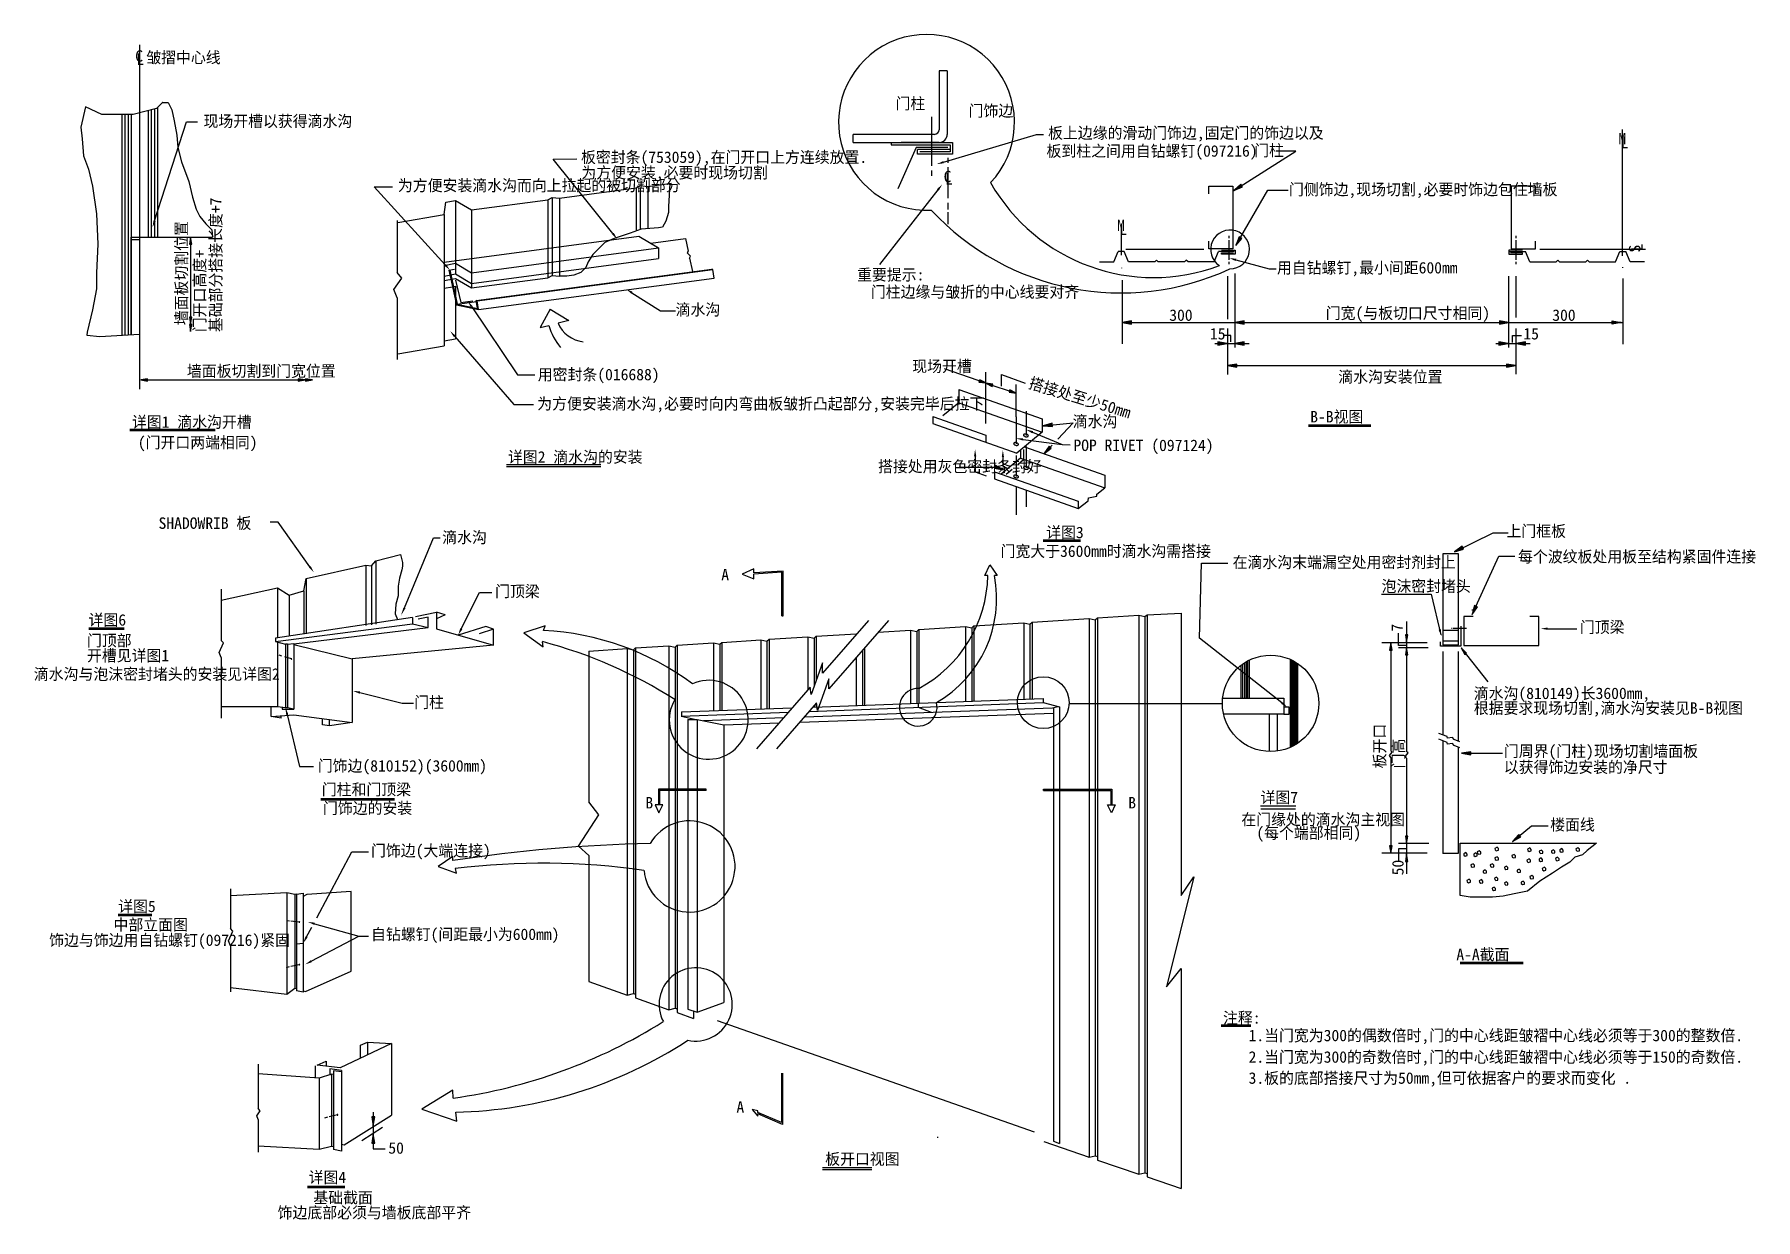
# Model space of a CAD drawing. Header units: metres. Extents: x 44 to 420, y 20 to 278.
import ezdxf

# ---------------------------------------------------------------- set-up
doc = ezdxf.new("R2010")
doc.units = ezdxf.units.M
for name, color, linetype in [('CENTRL', 5, 'Continuous'), ('DIM-MAIN', 4, 'Continuous'), ('HIDL', 3, 'Continuous'), ('NOTES', 2, 'Continuous'), ('OBJS', 7, 'Continuous'), ('SL', 7, 'Continuous')]:
    doc.layers.add(name, color=color, linetype=linetype)

# ---------------------------------------------------------------- blocks, each defined once
blk = doc.blocks.new('ARROW')
blk.add_lwpolyline([(0, 0), (1, -0.17), (1, 0.17), (0, 0), (1, -0.08), (1, 0.08), (0, 0), (1, 0)])

msp = doc.modelspace()

# ---------------------------------------------------------------- linework, layer by layer
at = {"layer": 'CENTRL'}
for p, q in [((67.28, 276.16), (67.28, 200.95)), ((391.27, 230.1), (391.27, 257.7)), ((260.97, 196.13), (260.97, 190.85)), ((258.81, 194.89), (258.81, 188.96)), ((260.97, 188.39), (260.97, 183.76)), ((258.81, 186.42), (258.81, 181.86)), ((258.81, 179.67), (258.81, 173.45)), ((260.97, 178.81), (260.97, 175.22))]:
    msp.add_line(p, q, dxfattribs=at)
at = {"layer": 'DIM-MAIN'}
for p, q in [((240.28, 260.47), (240.28, 249.76)), ((70.61, 237.71), (77.57, 259.31)), ((77.57, 259.31), (79.96, 259.31)), ((242.93, 250.53), (263.26, 256.56)), ((263.26, 256.56), (264.78, 256.56)), ((306.36, 244.33), (319.88, 252.96)), ((319.88, 252.96), (315.62, 252.96)), ((157.65, 251.22), (162.87, 251.24)), ((170.71, 234.93), (157.65, 251.22)), ((157.65, 251.22), (157.65, 251.22)), ((240.28, 248.74), (240.28, 247.55)), ((243.87, 251.51), (243.87, 250.38)), ((243.87, 249.41), (243.87, 242.64)), ((134.09, 228.09), (118.59, 245.15)), ((118.59, 245.15), (122.58, 245.15)), ((241.71, 244.48), (228.93, 228.19)), ((306.76, 232.29), (313.79, 244.39)), ((313.79, 244.39), (318.19, 244.39)), ((243.87, 241.68), (243.87, 240.22)), ((243.87, 239.58), (243.87, 237)), ((78.49, 234.14), (78.49, 213.51)), ((305.26, 234.47), (305.26, 233.91)), ((305.26, 233.5), (305.26, 229.16)), ((367.94, 234.47), (367.94, 233.91)), ((367.94, 233.5), (367.94, 229.16)), ((304.95, 225.6), (304.95, 216.24)), ((305.26, 228.79), (305.26, 228.23)), ((306.53, 226.24), (306.53, 210.02)), ((306.8, 229.18), (314.06, 227.23)), ((314.06, 227.23), (315.58, 227.23)), ((366.36, 225.62), (366.36, 210.02)), ((367.94, 228.79), (367.94, 228.23)), ((367.94, 225.6), (367.94, 216.62)), ((174.88, 222.01), (181.13, 218.04)), ((281.94, 224.73), (281.94, 210.81)), ((391.3, 225.15), (391.3, 210.77)), ((139.88, 218.94), (149.85, 204.04)), ((156.98, 218.38), (154.8, 214.43)), ((156.98, 218.38), (161.07, 215.93)), ((181.13, 218.04), (184.36, 218.04)), ((281.94, 215.5), (391.3, 215.5)), ((136.18, 212.47), (149.06, 197.58)), ((302.18, 210.91), (309.66, 210.91)), ((305.7, 212.68), (304.18, 212.68)), ((304.95, 214.21), (304.95, 204.16)), ((305.7, 211.29), (305.7, 212.68)), ((363.59, 210.91), (371.06, 210.91)), ((367.18, 211.16), (367.18, 212.68)), ((367.18, 212.68), (369.21, 212.68)), ((367.94, 214.21), (367.94, 204.2)), ((149.85, 204.04), (153.68, 204.04)), ((252.21, 202.28), (243.13, 205.39)), ((252.21, 193.46), (252.21, 204.66)), ((255.59, 201.61), (255.59, 204.15)), ((255.59, 204.15), (260.77, 202.23)), ((304.98, 206.09), (367.94, 206.09)), ((67.57, 202.94), (105.1, 202.94)), ((252.21, 202.28), (258.81, 200.06)), ((258.81, 194.89), (258.81, 201.95)), ((149.06, 197.58), (153.37, 197.58)), ((264.68, 192.95), (271.26, 193.57)), ((271.26, 193.57), (267.91, 190.02)), ((260.3, 189.97), (268.85, 188.85)), ((262.39, 191.54), (268.85, 188.85)), ((266.67, 188.7), (265.18, 187.12)), ((268.85, 188.85), (270.62, 188.81)), ((249.84, 186.28), (249.84, 182.9)), ((255.9, 186.09), (255.9, 184.09)), ((246.37, 183.86), (254.5, 183.86)), ((249.84, 182.9), (252.25, 182)), ((254.5, 183.86), (256.02, 183.31)), ((255.9, 184.09), (256.72, 183.78)), ((97.57, 171.88), (95.86, 171.88)), ((104.52, 162.13), (97.57, 171.88)), ((354.52, 165.41), (362.98, 169.53)), ((362.98, 169.53), (366.24, 169.53)), ((125.2, 153.14), (131.55, 168.47)), ((131.55, 168.47), (133.02, 168.47)), ((201.51, 161.72), (198.92, 160.54)), ((201.51, 160.78), (201.51, 161.72)), ((251.93, 160.21), (253.02, 162.53)), ((253.02, 162.53), (254.67, 160.21)), ((298.85, 146.51), (299.31, 162.92)), ((299.31, 162.92), (305.06, 162.92)), ((358.39, 151.69), (364.25, 164.48)), ((364.25, 164.48), (367.72, 164.48)), ((198.92, 160.54), (201.52, 159.53)), ((207.89, 161.19), (201.51, 160.78)), ((207.64, 160.93), (201.51, 160.52)), ((201.52, 159.53), (201.51, 160.52)), ((207.64, 151.39), (207.64, 160.93)), ((207.89, 151.39), (207.89, 161.19)), ((252.62, 160.21), (251.93, 160.21)), ((254.67, 160.21), (254.04, 160.21)), ((137.6, 148.57), (141.57, 156.5)), ((141.57, 156.5), (144.26, 156.5)), ((338.57, 156.18), (349.42, 156.18)), ((349.42, 156.18), (351.58, 147.25)), ((207.64, 151.39), (207.89, 151.39)), ((155.9, 149.21), (151.23, 147.71)), ((151.23, 147.71), (155.5, 144.64)), ((155.59, 148.23), (155.9, 149.21)), ((342.34, 144.97), (342.34, 147.66)), ((344.09, 150.21), (344.09, 144.49)), ((374.9, 148.61), (381.27, 148.61)), ((155.5, 144.64), (155.32, 145.77)), ((316.85, 132.38), (298.85, 146.51)), ((348.6, 145.53), (338.71, 145.53)), ((340.62, 145.53), (340.62, 121.88)), ((344.07, 144.97), (342.34, 144.97)), ((342.35, 144.49), (348.77, 144.49)), ((344.09, 144.49), (344.09, 121.76)), ((356.06, 144.3), (361.83, 136.98)), ((115.42, 134.65), (124.71, 132.33)), ((124.71, 132.33), (127.15, 132.33)), ((99.57, 129.87), (102.27, 118.51)), ((340.62, 120.43), (340.62, 99.57)), ((344.09, 120.33), (344.09, 101.65)), ((356.11, 121.39), (365, 121.39)), ((102.27, 118.51), (105.3, 118.51)), ((191.09, 113.55), (180.67, 113.55)), ((180.67, 113.55), (180.67, 110.14)), ((191.09, 113.29), (180.92, 113.29)), ((180.92, 113.29), (180.92, 110.14)), ((191.09, 113.29), (191.09, 113.55)), ((264.74, 113.55), (279.71, 113.55)), ((264.74, 113.29), (264.74, 113.55)), ((264.74, 113.29), (279.46, 113.29)), ((279.46, 113.29), (279.46, 110.14)), ((279.71, 113.55), (279.71, 110.14)), ((180.67, 110.14), (179.96, 110.14)), ((179.96, 110.14), (180.78, 108.38)), ((180.92, 110.14), (180.67, 110.14)), ((180.78, 108.38), (181.6, 110.13)), ((181.6, 110.13), (180.92, 110.14)), ((278.78, 110.13), (279.46, 110.14)), ((279.6, 108.38), (278.78, 110.13)), ((279.46, 110.14), (279.71, 110.14)), ((280.42, 110.14), (279.6, 108.38)), ((279.71, 110.14), (280.42, 110.14)), ((312.17, 109.91), (319.86, 109.91)), ((312.23, 109.24), (319.79, 109.24)), ((371.39, 105.49), (367.22, 102.03)), ((375.03, 105.49), (371.39, 105.49)), ((348.95, 101.65), (342.35, 101.65)), ((344.09, 101.65), (344.09, 95.06)), ((106.04, 85.46), (113.71, 99.87)), ((113.71, 99.87), (117.32, 99.87)), ((135.72, 98.87), (132.58, 96.68)), ((135.75, 97.95), (135.72, 98.87)), ((348.6, 99.57), (338.71, 99.57)), ((343.96, 100.49), (342.35, 100.49)), ((342.35, 100.49), (342.35, 97.94)), ((132.58, 96.68), (136.59, 95.22)), ((136.59, 95.22), (136.31, 96.21)), ((103.8, 81.26), (104.93, 83.38)), ((105.55, 84.14), (115.22, 81.4)), ((104.84, 75.95), (115.22, 81.4)), ((115.22, 81.4), (117.32, 81.4)), ((207.55, 51.47), (207.55, 40.73)), ((207.8, 51.47), (207.8, 40.3)), ((135.73, 47.82), (129, 43.61)), ((135.86, 46.06), (135.73, 47.82)), ((118.37, 42.97), (118.37, 34.94)), ((129, 43.61), (136.63, 41.03)), ((136.63, 41.03), (136.38, 42.99)), ((202.41, 43.29), (201.12, 43.53)), ((201.12, 43.53), (202.41, 42.12)), ((202.41, 42.91), (202.41, 43.29)), ((207.55, 40.73), (202.41, 42.91)), ((207.8, 40.3), (202.41, 42.64)), ((202.41, 42.12), (202.41, 42.64)), ((115.85, 36.78), (120.41, 39.7)), ((118.37, 34.94), (121.01, 34.94)), ((241.78, 37.42), (241.53, 37.42))]:
    msp.add_line(p, q, dxfattribs=at)
for points in [[(154.8, 214.43), (156.71, 214.84, 0.11), (159.3, 210.07)], [(161.07, 215.93), (158.75, 215.38, 0.27), (164.2, 211.3)]]:
    msp.add_lwpolyline(points, format="xyb", dxfattribs=at)
for centre, radius, start, end in [((239.23, 259.23), 19.21, 316.69, 273.02), ((288.84, 266.29), 40.97, 209.59, 290.52), ((281.7, 278.54), 56.57, 222.87, 294.88), ((305.53, 231.46), 4.24, 269.53, 236.6), ((223.97, 160.78), 28.65, 298.3, 358.86), ((228.44, 155.15), 26.1, 299.74, 11.17), ((152.63, 88.88), 59.42, 53.36, 87.14), ((129.05, 46.32), 102.87, 57.55, 75.2), ((191.65, 128.71), 8.62, 149.23, 114.4), ((237.41, 131.44), 4.11, 87.89, 14.85), ((187.44, 96.66), 9.96, 184.87, 149.63), ((186.57, -236.88), 338.66, 91.31, 98.63), ((155.42, -59.77), 157.14, 81.92, 96.99), ((188.8, 66.52), 8, 257.65, 207.97), ((119.69, 161.77), 116.84, 277.95, 302.07), ((134.45, 138.91), 95.94, 271.16, 303.28)]:
    msp.add_arc(centre, radius, start, end, dxfattribs=at)
for points in [[(243, 250.29), (242.86, 250.77), (241.47, 250.1)], [(241.51, 244.64), (241.91, 244.32), (242.65, 245.68)], [(70.85, 237.63), (70.37, 237.78), (70.15, 236.26)], [(170.91, 235.09), (170.51, 234.78), (171.66, 233.75)], [(306.74, 228.94), (306.87, 229.43), (305.34, 229.57)], [(134.28, 228.26), (133.9, 227.92), (135.11, 226.96)], [(174.74, 221.79), (175.01, 222.22), (173.6, 222.82)], [(139.67, 218.8), (140.08, 219.08), (139.01, 220.19)], [(135.99, 212.3), (136.37, 212.63), (135.19, 213.62)], [(262.29, 191.3), (262.48, 191.77), (260.98, 192.12)], [(260.27, 189.72), (260.34, 190.22), (258.8, 190.16)], [(249.59, 186.28), (250.09, 186.28), (249.84, 187.79)], [(255.65, 186.09), (256.15, 186.09), (255.9, 187.61)], [(104.72, 162.28), (104.31, 161.99), (105.4, 160.9)], [(125.45, 153.14), (124.94, 153.14), (124.43, 151.49)], [(137.83, 148.46), (137.37, 148.68), (136.92, 147.21)], [(351.56, 148.47), (351.07, 148.35), (351.68, 146.94)], [(374.9, 148.36), (374.9, 148.87), (373.38, 148.61)], [(115.36, 134.41), (115.49, 134.9), (113.95, 135.02)], [(317.01, 132.58), (316.69, 132.19), (318.04, 131.45)], [(99.32, 129.81), (99.81, 129.93), (99.22, 131.35)], [(105.49, 83.9), (105.62, 84.38), (104.09, 84.55)], [(104.02, 81.14), (103.58, 81.38), (103.09, 79.92)], [(104.95, 75.73), (104.72, 76.17), (103.49, 75.25)]]:
    msp.add_solid(points, dxfattribs=at)
at = {"layer": 'HIDL'}
for p, q in [((133.88, 228.7), (176.41, 234.38)), ((176.41, 234.38), (180.67, 231.84)), ((139.8, 226.37), (180.67, 231.84)), ((139.8, 224.03), (180.67, 229.49)), ((180.67, 231.84), (180.67, 229.49)), ((133.88, 227.98), (136.33, 228.44)), ((133.88, 225.64), (136.33, 226.1)), ((134.91, 226.93), (136.09, 227.12)), ((134.91, 226.93), (135.34, 224.94)), ((135.11, 226.96), (135.54, 224.98)), ((136.33, 228.44), (139.8, 226.37)), ((136.33, 226.1), (139.8, 224.03)), ((135.7, 223.32), (136.33, 223.44)), ((136.33, 223.44), (136.33, 220.37)), ((351.99, 143.62), (351.99, 125.4)), ((355.33, 143.62), (355.33, 124.04)), ((351.99, 124.09), (351.99, 99.46)), ((355.33, 122.73), (355.33, 99.46)), ((355.33, 99.46), (351.99, 99.46))]:
    msp.add_line(p, q, dxfattribs=at)
at = {"layer": 'NOTES'}
for p, q in [((65.19, 192.2), (83.84, 192.2)), ((65.19, 191.93), (83.84, 191.93)), ((322.66, 193.13), (336.25, 193.13)), ((322.66, 192.86), (336.25, 192.86)), ((147.51, 184.5), (168.11, 184.5)), ((147.51, 184.02), (168.11, 184.02)), ((264.71, 168), (272.84, 168)), ((264.71, 167.73), (272.84, 167.73)), ((56.22, 148.8), (63.97, 148.8)), ((56.22, 148.53), (63.97, 148.53)), ((106.89, 111.5), (123.05, 111.5)), ((106.89, 111.23), (123.05, 111.23)), ((62.68, 86.22), (70, 86.22)), ((62.68, 85.95), (70, 85.95)), ((355.8, 75.76), (369.55, 75.76)), ((355.8, 75.49), (369.55, 75.49)), ((303.57, 62.05), (310.06, 62.05)), ((303.57, 61.78), (310.06, 61.78)), ((216.48, 30.9), (227.31, 30.9)), ((216.48, 30.42), (227.31, 30.42)), ((104.02, 26.78), (112.14, 26.78)), ((104.02, 26.51), (112.14, 26.51))]:
    msp.add_line(p, q, dxfattribs=at)
at = {"layer": 'OBJS'}
for p, q in [((241.97, 270.52), (241.97, 257.62)), ((243.74, 270.52), (241.97, 270.52)), ((243.74, 270.52), (243.74, 256.61)), ((63.44, 260.98), (63.44, 212.71)), ((64.08, 260.98), (64.08, 212.75)), ((64.85, 260.98), (64.85, 212.8)), ((65.48, 260.98), (65.48, 212.84)), ((69.19, 261.79), (69.19, 234.14)), ((69.83, 261.95), (69.83, 234.14)), ((70.59, 262.15), (70.59, 234.14)), ((71.23, 262.46), (71.23, 234.14)), ((240.96, 256.61), (223.17, 256.61)), ((223.17, 254.84), (223.17, 256.61)), ((223.17, 254.84), (242.73, 254.84)), ((231.53, 254.82), (244.91, 254.82)), ((231.53, 254.82), (231.53, 254.32)), ((231.53, 254.32), (244.4, 254.32)), ((241.97, 254.84), (233.66, 254.84)), ((237.27, 252.27), (237.27, 253.28)), ((244.4, 253.28), (237.27, 253.28)), ((244.91, 252.27), (237.27, 252.27)), ((244.4, 252.78), (237.77, 252.78)), ((237.77, 252.78), (237.77, 252.78)), ((244.4, 254.32), (244.4, 252.78)), ((244.91, 254.82), (244.91, 252.27)), ((159.09, 242.66), (175.79, 244.89)), ((175.79, 244.89), (176.71, 245.4)), ((175.79, 244.89), (175.79, 235.49)), ((176.67, 245.01), (176.71, 245.01)), ((176.71, 245.4), (178.38, 245.24)), ((176.71, 245.01), (176.71, 235.83)), ((178.38, 245.24), (183.54, 245.93)), ((178.38, 245.24), (178.38, 236.01)), ((133.88, 239.1), (134.25, 241.76)), ((134.25, 241.76), (136.33, 242.15)), ((136.33, 242.15), (139.8, 240.08)), ((136.33, 242.15), (136.33, 226.1)), ((139.8, 240.08), (156.5, 242.31)), ((156.5, 242.31), (157.42, 242.82)), ((156.5, 242.31), (156.5, 225.29)), ((157.42, 242.82), (159.09, 242.66)), ((157.42, 242.82), (157.42, 225.8)), ((159.09, 242.66), (159.09, 225.64)), ((123.63, 237.8), (123.63, 226.4)), ((123.74, 237.35), (133.88, 239.1)), ((133.88, 239.1), (133.88, 210.43)), ((139.8, 240.08), (139.8, 223.06)), ((65.51, 233.62), (67.28, 233.62)), ((67.28, 233.62), (67.28, 212.95)), ((178.99, 232.84), (186.55, 233.85)), ((186.55, 233.85), (187.15, 231.1)), ((281.82, 230.2), (281.82, 236.7)), ((187.03, 230.63), (187.15, 231.1)), ((187.65, 229.98), (187.03, 230.63)), ((187.48, 229.58), (187.65, 229.98)), ((187.48, 229.58), (188.12, 226.62)), ((280.15, 228.79), (281.1, 231.01)), ((282.42, 231.01), (281.1, 231.01)), ((283.37, 228.79), (282.42, 231.01)), ((302.07, 228.79), (303.02, 231.01)), ((306.41, 231.01), (303.02, 231.01)), ((303.66, 231.31), (306.63, 231.31)), ((303.66, 230.44), (303.66, 230.73)), ((303.66, 230.73), (306.27, 230.73)), ((306.63, 230.44), (303.66, 230.44)), ((306.63, 231.31), (306.63, 230.44)), ((369.41, 231.31), (366.44, 231.31)), ((366.44, 231.31), (366.44, 230.44)), ((366.44, 230.44), (369.41, 230.44)), ((366.66, 231.01), (370.05, 231.01)), ((369.41, 230.73), (366.8, 230.73)), ((369.41, 230.44), (369.41, 230.73)), ((371, 228.79), (370.05, 231.01)), ((389.69, 228.79), (390.65, 231.01)), ((390.65, 231.01), (391.97, 231.01)), ((392.92, 228.79), (391.97, 231.01)), ((124.65, 225.16), (123.63, 226.4)), ((140.87, 220.3), (192.32, 227.18)), ((141.1, 220.23), (192.54, 227.11)), ((156.5, 225.29), (157.42, 225.8)), ((157.42, 225.8), (159.09, 225.64)), ((192.54, 227.11), (192.32, 227.18)), ((192.83, 225.21), (192.54, 227.11)), ((277.02, 228.79), (280.15, 228.79)), ((281.88, 227.35), (281.88, 227.48)), ((289.11, 228.79), (283.37, 228.79)), ((289.11, 228.79), (289.48, 229.11)), ((289.85, 228.79), (289.48, 229.11)), ((295.59, 228.79), (289.85, 228.79)), ((295.59, 228.79), (295.96, 229.11)), ((296.34, 228.79), (295.96, 229.11)), ((302.07, 228.79), (296.34, 228.79)), ((371, 228.79), (376.73, 228.79)), ((376.73, 228.79), (377.11, 229.11)), ((377.48, 228.79), (377.11, 229.11)), ((377.48, 228.79), (383.21, 228.79)), ((383.21, 228.79), (383.59, 229.11)), ((383.96, 228.79), (383.59, 229.11)), ((383.96, 228.79), (389.69, 228.79)), ((391.29, 227.42), (391.29, 227.56)), ((396.04, 228.79), (392.92, 228.79)), ((122.86, 222.73), (124.65, 225.16)), ((123.63, 220.91), (122.86, 222.73)), ((133.88, 224.67), (136.33, 225.13)), ((133.88, 222.98), (135.7, 223.32)), ((135.34, 224.94), (136.56, 219.35)), ((135.54, 224.98), (136.72, 219.51)), ((136.33, 225.13), (139.8, 223.06)), ((139.8, 223.06), (156.5, 225.29)), ((141.39, 218.32), (192.83, 225.21)), ((123.63, 220.91), (123.63, 207.4)), ((136.33, 220.37), (136.33, 211.96)), ((136.56, 219.35), (141.39, 218.32)), ((136.72, 219.51), (140.91, 220.07)), ((136.72, 219.51), (141.15, 218.57)), ((141.15, 218.57), (140.87, 220.3)), ((141.1, 220.23), (140.87, 220.3)), ((141.39, 218.32), (141.1, 220.23)), ((133.88, 211.5), (136.33, 211.96)), ((123.74, 208.69), (133.88, 210.43)), ((246.29, 200.87), (246.29, 197.98)), ((246.29, 200.87), (264.45, 194.45)), ((246.29, 197.98), (242.81, 195.08)), ((246.29, 197.98), (264.45, 191.56)), ((240.63, 195), (240.63, 193.44)), ((240.63, 195), (252.21, 190.91)), ((240.63, 193.44), (258.94, 186.97)), ((264.45, 194.45), (264.45, 191.56)), ((252.21, 190.91), (252.21, 189.35)), ((264.45, 191.56), (258.94, 186.97)), ((260.62, 188.37), (278.2, 182.16)), ((259.72, 185.88), (255.52, 182.39)), ((259.72, 187.62), (259.72, 185.88)), ((259.72, 185.88), (278.2, 179.35)), ((254.05, 182.91), (272.34, 176.44)), ((254.05, 182.91), (254.05, 181.35)), ((254.05, 181.35), (272.34, 174.89)), ((278.2, 182.16), (278.2, 179.35)), ((274.53, 176.55), (274.62, 177.21)), ((274.62, 177.21), (276.43, 177.53)), ((276.43, 177.53), (276.45, 178.02)), ((276.45, 178.02), (278.2, 179.35)), ((272.34, 174.89), (274.53, 176.55)), ((272.34, 176.44), (272.34, 174.89)), ((103.74, 159.54), (116.74, 162.49)), ((116.74, 162.49), (116.74, 149.3)), ((116.74, 162.49), (118, 162.32)), ((118, 162.32), (118.95, 163.43)), ((118, 162.32), (118, 149.47)), ((118.95, 163.43), (124.31, 164.78)), ((118.95, 163.43), (118.95, 149.6)), ((351.97, 164.93), (351.97, 145.1)), ((355.4, 164.93), (351.97, 164.93)), ((355.4, 145.1), (355.4, 164.93)), ((103.19, 156.85), (103.74, 159.54)), ((103.74, 159.54), (103.74, 147.49)), ((85.17, 154.81), (97.46, 157.51)), ((85.17, 157.22), (85.17, 146.06)), ((97.46, 157.51), (97.46, 146.63)), ((97.46, 157.51), (100.04, 155.9)), ((100.04, 155.9), (103.19, 156.85)), ((100.04, 155.9), (100.04, 147.04)), ((103.19, 156.85), (103.19, 147.42)), ((126.92, 151.07), (97, 146.56)), ((127.58, 151.24), (132.22, 152.21)), ((130.38, 151.13), (128.21, 150.7)), ((134.07, 151.63), (132.22, 150.73)), ((226.54, 150.41), (216.49, 138.88)), ((230.92, 150.41), (217.9, 135.46)), ((262.27, 150.02), (274.72, 150.83)), ((274.68, 150.83), (274.72, 150.83)), ((274.72, 150.83), (274.72, 33.12)), ((274.72, 150.83), (276.08, 150.53)), ((276.08, 150.53), (276.54, 150.95)), ((276.08, 150.53), (276.08, 33.44)), ((276.54, 150.95), (285.58, 151.54)), ((276.54, 150.95), (276.54, 32.48)), ((285.58, 151.54), (285.58, 29.44)), ((285.58, 151.54), (286.94, 151.24)), ((286.94, 151.24), (287.4, 151.65)), ((286.94, 151.24), (286.94, 29.76)), ((287.4, 151.65), (294.84, 152.03)), ((287.4, 151.65), (287.4, 28.83)), ((294.84, 152.03), (294.84, 90.3)), ((358.34, 152.73), (358.52, 152.73)), ((97, 145.84), (126.92, 149.7)), ((101.05, 145.27), (130.38, 148.84)), ((144.67, 148.53), (141.53, 147.5)), ((204.83, 146.29), (213.31, 146.84)), ((213.31, 146.84), (213.31, 135.22)), ((213.31, 146.84), (214.66, 146.54)), ((214.66, 146.54), (215.13, 146.96)), ((215.13, 146.96), (223.86, 147.52)), ((215.13, 146.96), (215.13, 137.31)), ((228.68, 147.84), (235.74, 148.3)), ((235.74, 148.3), (235.74, 132.26)), ((235.74, 148.3), (237.09, 148)), ((237.09, 148), (237.56, 148.41)), ((237.09, 148), (237.09, 132.31)), ((237.56, 148.41), (247.75, 149.08)), ((237.56, 148.41), (237.56, 132.33)), ((247.75, 149.08), (247.75, 132.7)), ((247.75, 149.08), (249.11, 148.78)), ((249.11, 148.78), (249.57, 149.2)), ((249.11, 148.78), (249.11, 132.75)), ((249.57, 149.2), (260.45, 149.9)), ((249.57, 149.2), (249.57, 132.77)), ((260.45, 149.9), (260.45, 133.17)), ((260.45, 149.9), (261.81, 149.6)), ((261.81, 149.6), (262.27, 150.02)), ((261.81, 149.6), (261.81, 133.22)), ((262.27, 150.02), (262.27, 133.24)), ((351.97, 148.26), (355.4, 148.26)), ((353.89, 148.69), (354.04, 148.69)), ((354.22, 148.69), (357.16, 148.69)), ((355.9, 149.14), (355.9, 144.77)), ((84.69, 143.38), (85.66, 145.5)), ((85.17, 142.31), (84.69, 143.38)), ((85.66, 145.5), (85.17, 146.06)), ((97, 146.56), (97, 145.84)), ((97, 145.84), (99.22, 145.21)), ((97.46, 145.71), (97.46, 131.5)), ((99.22, 145.21), (99.22, 131.35)), ((99.61, 145.21), (99.22, 145.21)), ((99.61, 145.21), (101.05, 145.4)), ((99.61, 145.21), (99.61, 131.29)), ((101.05, 145.4), (101.05, 131.04)), ((101.05, 145.18), (113.75, 142.04)), ((144.67, 144.99), (113.75, 142.04)), ((165.47, 143.73), (173.85, 144.27)), ((165.47, 143.73), (165.47, 110.81)), ((173.85, 144.27), (173.85, 68.57)), ((173.85, 144.27), (175.2, 143.97)), ((175.2, 143.97), (175.66, 144.39)), ((175.2, 143.97), (175.2, 68.89)), ((175.66, 144.39), (182.94, 144.86)), ((175.66, 144.39), (175.66, 67.93)), ((182.94, 144.86), (184.3, 144.56)), ((182.94, 144.86), (182.94, 65.37)), ((184.3, 144.56), (184.76, 144.98)), ((184.3, 144.56), (184.3, 65.7)), ((184.76, 144.98), (192.72, 145.5)), ((184.76, 144.98), (184.76, 64.73)), ((192.72, 145.5), (192.72, 130.68)), ((192.72, 145.5), (194.07, 145.2)), ((194.07, 145.2), (194.54, 145.62)), ((194.07, 145.2), (194.07, 130.73)), ((194.54, 145.62), (203.01, 146.17)), ((194.54, 145.62), (194.54, 130.75)), ((203.01, 146.17), (203.01, 131.06)), ((203.01, 146.17), (204.37, 145.87)), ((204.37, 145.87), (204.83, 146.29)), ((204.37, 145.87), (204.37, 131.11)), ((204.83, 146.29), (204.83, 131.13)), ((214.66, 146.54), (214.66, 136)), ((225.22, 143.86), (225.22, 131.88)), ((225.68, 144.39), (225.68, 131.89)), ((351.49, 144.77), (351.49, 145.72)), ((355.9, 144.77), (351.49, 144.77)), ((351.97, 145.96), (355.4, 145.96)), ((351.97, 145.1), (355.4, 145.1)), ((85.17, 142.31), (85.17, 129.06)), ((98.41, 142.63), (97.85, 142.81)), ((100.48, 142), (99.06, 142.43)), ((113.75, 142.04), (113.75, 128.11)), ((216.49, 141.17), (214.03, 134.22)), ((216.49, 138.88), (216.49, 141.17)), ((223.86, 142.3), (223.86, 131.83)), ((307.88, 140.58), (307.88, 133.59)), ((308.27, 140.87), (308.27, 133.59)), ((308.66, 141.13), (308.66, 133.59)), ((309.05, 141.37), (309.05, 133.59)), ((309.31, 141.52), (309.31, 133.59)), ((309.7, 141.72), (309.7, 133.59)), ((318.67, 141.91), (318.67, 122.68)), ((318.93, 141.79), (318.93, 122.8)), ((319.19, 141.66), (319.19, 122.93)), ((319.45, 141.52), (319.45, 123.07)), ((319.71, 141.37), (319.71, 123.22)), ((319.97, 141.21), (319.97, 123.37)), ((320.23, 141.05), (320.23, 123.54)), ((213.82, 135.81), (202.09, 122.34)), ((214.03, 134.22), (213.82, 135.81)), ((217.9, 137.65), (215.44, 130.7)), ((217.9, 135.46), (217.9, 137.65)), ((215.22, 132.38), (206.48, 122.34)), ((213.63, 130.55), (264.72, 132.45)), ((214.45, 131.49), (264.72, 133.36)), ((214.66, 131.74), (214.66, 131.49)), ((215.13, 132.27), (215.13, 131.51)), ((215.44, 130.7), (215.22, 132.38)), ((237.37, 132.34), (237.41, 131.44)), ((264.72, 133.36), (264.72, 132.45)), ((264.72, 132.45), (268.27, 131.54)), ((266.74, 131.34), (267.94, 131.63)), ((270.51, 132.29), (303.85, 132.29)), ((303.92, 133.45), (317.28, 133.45)), ((317.28, 133.45), (317.28, 129.95)), ((97.46, 131.5), (85.17, 131.5)), ((96.11, 129.39), (96.11, 131.5)), ((99.22, 131.35), (97.46, 131.5)), ((98.28, 129.09), (98.28, 129.56)), ((98.51, 131.41), (98.51, 131.04)), ((98.51, 131.04), (101.05, 131.04)), ((99.61, 131.29), (99.22, 131.35)), ((101.05, 131.04), (99.61, 131.29)), ((107.27, 127.59), (107.27, 128.96)), ((108.83, 127.38), (108.83, 128.76)), ((185.66, 129.52), (209.1, 130.39)), ((185.66, 129.52), (188.93, 128.8)), ((185.67, 130.42), (209.91, 131.32)), ((185.67, 130.42), (185.67, 129.52)), ((187.07, 128.8), (187.07, 65.49)), ((187.07, 128.8), (189.13, 128.8)), ((189.13, 128.8), (189.13, 64.81)), ((189.13, 128.8), (194.98, 127.63)), ((190.49, 128.53), (208.04, 129.17)), ((194.98, 127.63), (207.07, 128.05)), ((211.59, 128.21), (266.94, 130.13)), ((212.57, 129.34), (266.74, 131.34)), ((237.41, 131.44), (240.26, 130.36)), ((266.94, 131.39), (266.94, 36.61)), ((268.27, 131.54), (268.27, 36.13)), ((317.28, 129.95), (304.12, 129.95)), ((314.07, 129.95), (314.07, 121.77)), ((315.82, 129.95), (315.82, 121.87)), ((318.44, 131.45), (317.28, 131.45)), ((317.28, 129.95), (318.44, 129.95)), ((318.44, 129.95), (318.44, 131.45)), ((194.98, 127.63), (194.98, 66.92)), ((352.92, 125.02), (351.14, 125.74)), ((352.92, 123.71), (351.14, 124.44)), ((353.04, 124.69), (352.92, 125.02)), ((354.13, 124.87), (353.04, 124.69)), ((354.49, 124.38), (354.13, 124.87)), ((355.72, 123.88), (354.49, 124.38)), ((340.37, 120.92), (340.9, 121.65)), ((340.61, 120.47), (340.37, 120.92)), ((340.9, 121.65), (340.61, 121.92)), ((343.86, 120.77), (344.4, 121.51)), ((344.08, 120.37), (343.86, 120.77)), ((344.4, 121.51), (344.08, 121.8)), ((353.04, 123.39), (352.92, 123.71)), ((354.13, 123.56), (353.04, 123.39)), ((354.49, 123.08), (354.13, 123.56)), ((355.72, 122.58), (354.49, 123.08)), ((167.62, 107.95), (165.47, 110.81)), ((163.2, 101.1), (167.62, 107.95)), ((355.76, 90.33), (355.76, 101.77)), ((355.76, 101.77), (385.56, 101.77)), ((385.56, 101.77), (383.56, 100.14)), ((165.47, 99.04), (163.2, 101.1)), ((165.47, 99.04), (165.47, 71.51)), ((380.83, 98.68), (379.74, 97.59)), ((382.47, 99.23), (380.83, 98.68)), ((383.56, 100.14), (382.47, 99.23)), ((297.63, 94.39), (291.64, 70.33)), ((294.84, 90.3), (297.63, 94.39)), ((375.93, 95.23), (373.2, 93.42)), ((377.92, 96.5), (375.93, 95.23)), ((379.74, 97.59), (377.92, 96.5)), ((87.21, 91.77), (87.21, 83.09)), ((99.5, 90.9), (87.21, 90.28)), ((99.5, 90.9), (99.5, 68.66)), ((101.25, 90.53), (99.5, 90.9)), ((101.64, 90.6), (101.25, 90.53)), ((101.25, 90.53), (101.25, 70.02)), ((101.64, 90.64), (103.09, 90.83)), ((101.64, 90.64), (101.64, 69.47)), ((103.83, 90.52), (103.07, 90.09)), ((103.09, 90.83), (103.09, 69.22)), ((113.58, 91.17), (103.83, 90.52)), ((113.58, 73.76), (113.58, 91.17)), ((357.94, 89.97), (355.76, 90.33)), ((367.57, 90.69), (365.21, 90.15)), ((370.47, 91.24), (367.57, 90.69)), ((373.2, 93.42), (370.47, 91.24)), ((360.3, 89.97), (357.94, 89.97)), ((362.84, 89.97), (360.3, 89.97)), ((365.21, 90.15), (362.84, 89.97)), ((87.7, 82.53), (87.21, 83.09)), ((100.09, 84.73), (99.6, 84.78)), ((102.21, 84.51), (100.39, 84.7)), ((86.72, 80.42), (87.7, 82.53)), ((87.21, 79.34), (86.72, 80.42)), ((87.21, 79.34), (87.21, 69.24)), ((102.21, 75.2), (100.39, 74.79)), ((100.04, 74.71), (99.35, 74.52)), ((103.58, 69.37), (113.58, 73.76)), ((165.47, 71.51), (173.85, 68.57)), ((291.64, 70.33), (294.84, 74.39)), ((294.84, 74.39), (294.84, 26.34)), ((99.5, 68.66), (87.21, 70.17)), ((101.25, 70.02), (99.5, 68.66)), ((101.64, 69.96), (101.25, 70.02)), ((103.09, 69.22), (101.64, 69.47)), ((103.09, 69.48), (103.58, 69.37)), ((173.85, 68.57), (175.2, 68.89)), ((175.2, 68.89), (175.66, 68.73)), ((175.66, 67.93), (182.94, 65.37)), ((182.94, 65.37), (184.3, 65.7)), ((184.3, 65.7), (184.76, 65.53)), ((184.76, 64.73), (188.32, 63.48)), ((187.07, 65.49), (189.13, 64.81)), ((188.32, 65.08), (188.32, 63.48)), ((189.13, 64.81), (194.98, 66.92)), ((193.5, 63), (262.74, 38.67)), ((117.09, 58.27), (117.09, 55.48)), ((122.38, 57.97), (122.38, 42.33)), ((93.27, 53.44), (93.27, 43.81)), ((105.7, 53.11), (105.7, 50.45)), ((108.07, 54.15), (108.07, 53.05)), ((106.56, 50.39), (93.27, 51.34)), ((109.22, 51.25), (106.56, 50.39)), ((106.56, 50.39), (106.56, 34.86)), ((111.43, 52.09), (108.9, 52.45)), ((108.9, 52.45), (108.9, 51.06)), ((109.22, 51.25), (109.22, 35.45)), ((109.7, 51.18), (109.22, 51.25)), ((109.7, 52.04), (109.7, 34.79)), ((111.43, 51.81), (109.7, 52.04)), ((111.43, 52.09), (111.43, 34.49)), ((92.94, 42.18), (93.64, 43.26)), ((93.27, 41.35), (92.94, 42.18)), ((93.64, 43.26), (93.27, 43.81)), ((108.38, 41.89), (107.69, 41.7)), ((110.55, 42.39), (108.73, 41.97)), ((112.02, 35.86), (122.38, 42.33)), ((93.27, 41.35), (93.27, 34.24)), ((106.56, 34.86), (93.27, 35.58)), ((109.22, 35.45), (106.56, 34.86)), ((109.7, 35.38), (109.22, 35.45)), ((111.43, 34.49), (109.7, 34.79)), ((111.43, 35.99), (112.02, 35.86)), ((264.87, 36.58), (274.72, 33.12)), ((266.94, 36.61), (268.27, 36.13)), ((274.68, 33.13), (274.72, 33.12)), ((274.72, 33.12), (276.08, 33.44)), ((276.08, 33.44), (276.54, 33.28)), ((276.54, 32.48), (285.58, 29.44)), ((285.57, 29.44), (286.93, 29.76)), ((286.93, 29.76), (287.39, 29.6)), ((287.4, 28.83), (294.84, 26.34))]:
    msp.add_line(p, q, dxfattribs=at)
for points in [[(72.38, 263.55), (72.31, 263.53), (71.03, 262.25), (65.91, 260.98), (59.09, 260.98), (55.54, 262.62)], [(72.38, 263.55), (73.6, 263.55), (74.39, 261.96), (74.92, 259.58), (75.45, 256.4), (75.72, 253.75), (76.51, 250.57), (78.11, 246.33), (78.9, 242.89), (79.7, 240.24), (80.49, 238.65), (81.82, 237.06), (83.15, 235.73), (83.28, 234.14)], [(55.54, 262.62), (54.48, 258.19), (54.77, 255.61), (55.06, 251.88), (56.21, 249.01), (57.07, 245.28), (57.93, 239.25), (58.22, 232.65), (57.93, 226.33), (57.93, 222.89), (57.07, 218.3), (55.92, 213.42), (55.79, 212.77)], [(243.88, 253.73), (236.94, 253.73), (232.95, 244.71)], [(183.12, 245.87), (182.87, 240.87), (182.87, 239.55), (182.28, 237.65), (181.55, 236.33), (180.67, 236.18), (178.76, 236.04), (176.86, 235.89), (174.51, 235.01), (173.2, 234.57), (171, 233.84), (168.95, 232.96), (167.63, 231.64), (166.31, 230.33), (165.28, 228.72), (164.84, 227.54), (163.71, 226.46), (162.19, 225.86), (160.65, 225.6), (159.09, 225.64)], [(300.85, 243.6), (300.85, 245.28), (306.11, 245.28), (306.11, 231.62), (300.85, 231.62), (300.85, 233.26)], [(372.21, 243.6), (372.21, 245.28), (366.96, 245.28), (366.96, 231.62), (372.21, 231.62), (372.21, 233.26)], [(65.48, 212.84), (65.48, 234.14), (83.28, 234.14)], [(136.36, 224.74), (137.51, 219.87), (140.13, 220.2)], [(55.79, 212.77), (58.66, 212.41), (67.28, 212.95)], [(260.41, 187.74), (260.41, 185.51), (259.23, 184.5)], [(257.94, 183.4), (256.63, 182.28)], [(124.31, 164.78), (124.76, 163.07), (124.76, 162.26), (124.6, 161.45), (124.11, 159.66), (123.79, 157.87), (123.79, 155.75), (123.3, 153.96), (123.13, 151.85), (123.68, 150.58)], [(126.92, 151.07), (126.92, 149.7), (130.38, 148.84), (130.38, 151.13)], [(134.07, 151.63), (132.22, 152.21), (132.22, 148.56), (144.67, 144.99), (144.67, 148.53), (142.93, 149.07), (136.92, 147.21)], [(358.6, 151.24), (356.59, 151.24), (356.59, 144.94), (372.98, 144.94), (372.98, 151.24), (371.01, 151.24)], [(98.28, 129.09), (96.11, 129.39), (101, 129.78), (113.75, 128.11), (108.83, 127.38), (107.27, 127.59)], [(357.01, 99.69), (356.55, 99.43), (356.6, 99.13), (356.86, 98.92), (357.32, 99.02), (357.32, 99.38), (357.01, 99.69)], [(359.2, 99.64), (358.74, 99.38), (358.79, 99.08), (359.05, 98.87), (359.51, 98.97), (359.51, 99.33), (359.2, 99.64)], [(359.97, 100.09), (359.51, 99.84), (359.56, 99.53), (359.81, 99.33), (360.27, 99.43), (360.27, 99.79), (359.97, 100.09)], [(363.84, 100.86), (363.38, 100.6), (363.43, 100.3), (363.68, 100.09), (364.14, 100.2), (364.14, 100.55), (363.84, 100.86)], [(363.84, 98.77), (363.38, 98.52), (363.43, 98.21), (363.68, 98.01), (364.14, 98.11), (364.14, 98.46), (363.84, 98.77)], [(367.56, 99.28), (367.1, 99.02), (367.15, 98.72), (367.4, 98.52), (367.86, 98.62), (367.86, 98.97), (367.56, 99.28)], [(370.82, 98.31), (370.36, 98.06), (370.41, 97.75), (370.66, 97.55), (371.12, 97.65), (371.12, 98.01), (370.82, 98.31)], [(370.97, 100.7), (370.51, 100.45), (370.56, 100.14), (370.82, 99.94), (371.28, 100.04), (371.28, 100.4), (370.97, 100.7)], [(373.47, 98.52), (373.01, 98.26), (373.06, 97.96), (373.31, 97.75), (373.77, 97.85), (373.77, 98.21), (373.47, 98.52)], [(373.52, 100.25), (373.06, 99.99), (373.11, 99.69), (373.36, 99.48), (373.82, 99.58), (373.82, 99.94), (373.52, 100.25)], [(376.17, 100.3), (375.71, 100.04), (375.76, 99.74), (376.01, 99.53), (376.47, 99.64), (376.47, 99.99), (376.17, 100.3)], [(377.08, 98.67), (376.62, 98.41), (376.68, 98.11), (376.93, 97.9), (377.39, 98.01), (377.39, 98.36), (377.08, 98.67)], [(378, 100.55), (377.54, 100.3), (377.59, 99.99), (377.85, 99.79), (378.31, 99.89), (378.31, 100.25), (378, 100.55)], [(381.52, 100.76), (381.06, 100.5), (381.11, 100.2), (381.36, 99.99), (381.82, 100.09), (381.82, 100.45), (381.52, 100.76)], [(358.59, 97.24), (358.13, 96.99), (358.18, 96.68), (358.44, 96.48), (358.9, 96.58), (358.9, 96.94), (358.59, 97.24)], [(361.24, 95.92), (360.78, 95.66), (360.83, 95.36), (361.09, 95.16), (361.54, 95.26), (361.54, 95.61), (361.24, 95.92)], [(362.82, 97.24), (362.36, 96.99), (362.41, 96.68), (362.67, 96.48), (363.12, 96.58), (363.12, 96.94), (362.82, 97.24)], [(363.74, 94.34), (363.28, 94.09), (363.33, 93.78), (363.58, 93.58), (364.04, 93.68), (364.04, 94.04), (363.74, 94.34)], [(365.93, 96.73), (365.47, 96.48), (365.52, 96.17), (365.77, 95.97), (366.23, 96.07), (366.23, 96.43), (365.93, 96.73)], [(368.68, 96.07), (368.22, 95.82), (368.27, 95.51), (368.52, 95.31), (368.98, 95.41), (368.98, 95.77), (368.68, 96.07)], [(371.47, 94.69), (371.01, 94.44), (371.06, 94.13), (371.31, 93.93), (371.77, 94.03), (371.77, 94.38), (371.47, 94.69)], [(374.19, 96.51), (373.73, 96.25), (373.79, 95.95), (374.04, 95.74), (374.5, 95.84), (374.5, 96.2), (374.19, 96.51)], [(357.72, 93.88), (357.27, 93.63), (357.32, 93.32), (357.57, 93.12), (358.03, 93.22), (358.03, 93.58), (357.72, 93.88)], [(360.42, 93.78), (359.97, 93.53), (360.02, 93.22), (360.27, 93.02), (360.73, 93.12), (360.73, 93.48), (360.42, 93.78)], [(363.23, 92.15), (362.77, 91.9), (362.82, 91.59), (363.07, 91.39), (363.53, 91.49), (363.53, 91.85), (363.23, 92.15)], [(365.93, 93.32), (365.47, 93.07), (365.52, 92.76), (365.77, 92.56), (366.23, 92.66), (366.23, 93.02), (365.93, 93.32)], [(369.54, 93.48), (369.08, 93.22), (369.14, 92.92), (369.39, 92.71), (369.85, 92.81), (369.85, 93.17), (369.54, 93.48)], [(101.64, 79.79), (103.09, 79.92)], [(115.6, 54.78), (115.6, 57.62), (117.09, 58.27), (122.38, 57.97), (111.14, 52.69), (106.14, 53.28), (108.07, 54.15)]]:
    msp.add_lwpolyline(points, dxfattribs=at)
for points in [[(258.26, 189.07, 0.17), (258.27, 188.96, 0.11), (258.37, 188.83, 0.07), (258.52, 188.74, 0.05), (258.73, 188.67, 0.05), (258.94, 188.65, 0.07), (259.12, 188.67, 0.11), (259.26, 188.75, 0.17), (259.31, 188.84, 0.17), (259.3, 188.94, 0.11), (259.2, 189.07, 0.07), (259.05, 189.16, 0.05), (258.85, 189.23, 0.05), (258.63, 189.26, 0.07), (258.46, 189.23, 0.11), (258.31, 189.15, 0.17)], [(260.4, 190.95, 0.17), (260.42, 190.84, 0.11), (260.52, 190.71, 0.07), (260.66, 190.62, 0.05), (260.87, 190.55, 0.05), (261.09, 190.53, 0.07), (261.26, 190.56, 0.11), (261.4, 190.63, 0.17), (261.46, 190.72, 0.17), (261.45, 190.82, 0.11), (261.35, 190.95, 0.07), (261.2, 191.04, 0.05), (260.99, 191.11, 0.05), (260.77, 191.14, 0.07), (260.6, 191.11, 0.11), (260.46, 191.04, 0.17)], [(258.26, 181.97, 0.17), (258.27, 181.87, 0.11), (258.37, 181.74, 0.07), (258.52, 181.65, 0.05), (258.73, 181.58, 0.05), (258.94, 181.56, 0.07), (259.12, 181.58, 0.11), (259.26, 181.66, 0.17), (259.31, 181.75, 0.17), (259.3, 181.85, 0.11), (259.2, 181.98, 0.07), (259.05, 182.07, 0.05), (258.85, 182.14, 0.05), (258.63, 182.16, 0.07), (258.46, 182.14, 0.11), (258.31, 182.06, 0.17)], [(260.4, 183.85, 0.17), (260.42, 183.75, 0.11), (260.52, 183.62, 0.07), (260.66, 183.53, 0.05), (260.87, 183.46, 0.05), (261.09, 183.44, 0.07), (261.26, 183.46, 0.11), (261.4, 183.54, 0.17), (261.46, 183.63, 0.17), (261.45, 183.73, 0.11), (261.35, 183.86, 0.07), (261.2, 183.95, 0.05), (260.99, 184.02, 0.05), (260.77, 184.04, 0.07), (260.6, 184.02, 0.11), (260.46, 183.94, 0.17)], [(100.43, 142, 1), (100.57, 142, 1)], [(102.16, 84.51, 1), (102.3, 84.51, 1)], [(102.16, 75.21, 1), (102.3, 75.21, 1)], [(110.5, 42.39, 1), (110.64, 42.39, 1)]]:
    msp.add_lwpolyline(points, format="xyb", close=True, dxfattribs=at)
for centre, radius in [((314.38, 132.29), 10.53), ((264.72, 132.45), 5.66)]:
    msp.add_circle(centre, radius, dxfattribs=at)
for centre, radius in [((240.96, 257.62), 1.01), ((241.97, 256.61), 1.77)]:
    msp.add_arc(centre, radius, 270, 0, dxfattribs=at)
at = {"layer": 'SL'}
for p, q in [((282.76, 231.5), (299.76, 231.5)), ((373.22, 231.5), (396.26, 231.5))]:
    msp.add_line(p, q, dxfattribs=at)

# ---------------------------------------------------------------- block references
at = {"layer": 'DIM-MAIN'}
for p, xscale, yscale, zscale, rotation in [((306.36, 244.33), 2.02, 2.02, 2.02, 32.56), ((78.49, 234.14), 1.52, 1.52, 1.52, 270), ((306.76, 232.29), 2.02, 2.02, 2.02, 59.84), ((78.49, 215.15), 1.52, 1.52, 1.52, 90), ((78.49, 215.15), 1.52, 1.52, 1.52, 90), ((78.49, 215.15), 1.52, 1.52, 1.52, 90), ((78.49, 215.15), 1.52, 1.52, 1.52, 90), ((78.49, 215.15), 1.52, 1.52, 1.52, 90), ((78.49, 215.15), 1.52, 1.52, 1.52, 90), ((78.49, 215.15), 1.52, 1.52, 1.52, 90), ((78.49, 215.15), 1.52, 1.52, 1.52, 90), ((78.49, 213.51), 1.52, 1.52, 1.52, 90), ((78.49, 213.51), 1.52, 1.52, 1.52, 90), ((78.49, 213.51), 1.52, 1.52, 1.52, 90), ((78.49, 213.51), 1.52, 1.52, 1.52, 90), ((78.49, 213.51), 1.52, 1.52, 1.52, 90), ((78.49, 213.51), 1.52, 1.52, 1.52, 90), ((78.49, 213.51), 1.52, 1.52, 1.52, 90), ((78.49, 213.51), 1.52, 1.52, 1.52, 90), ((366.36, 215.5), 2.02, 2.02, 2.02, 180), ((304.88, 210.91), 2.02, 2.02, 2.02, 180), ((366.28, 210.91), 2.02, 2.02, 2.02, 180), ((103.49, 202.94), 1.52, 1.52, 1.52, 180), ((105.1, 202.94), 1.52, 1.52, 1.52, 180), ((367.94, 206.09), 2.02, 2.02, 2.02, 180), ((252.21, 202.29), 1.52, 1.52, 1.52, 162.88), ((252.21, 202.28), 1.52, 1.52, 1.52, 341.36), ((258.81, 200.06), 1.52, 1.52, 1.52, 161.36), ((264.68, 192.95), 2.02, 2.02, 2.02, 5.39), ((264.84, 186.78), 2.02, 2.02, 2.02, 46.68), ((256.02, 183.31), 2.02, 2.02, 2.02, 160.03), ((354.52, 165.41), 2.02, 2.02, 2.02, 25.96), ((358.39, 151.69), 2.02, 2.02, 2.02, 65.4), ((344.09, 145.65), 1.62, 1.62, 1.62, 90), ((340.62, 145.53), 1.62, 1.62, 1.62, 270), ((344.09, 144.49), 1.62, 1.62, 1.62, 270), ((355.98, 144.39), 1.62, 1.62, 1.62, 308.28), ((344.09, 101.65), 1.62, 1.62, 1.62, 90), ((367.25, 102.08), 2.02, 2.02, 2.02, 39.79), ((340.62, 99.57), 1.62, 1.62, 1.62, 90), ((344.09, 99.4), 1.62, 1.62, 1.62, 270), ((118.37, 39.93), 2.02, 2.02, 2.02, 90), ((118.37, 38.23), 2.02, 2.02, 2.02, 270)]:
    msp.add_blockref('ARROW', p, dxfattribs=dict(at, xscale=xscale, yscale=yscale, zscale=zscale, rotation=rotation))
for p, xscale, yscale, zscale in [((281.94, 215.51), 2.02, 2.02, 2.02), ((306.62, 215.5), 2.02, 2.02, 2.02), ((390.98, 215.51), -2.02, 2.02, 2.02), ((306.55, 210.91), 2.02, 2.02, 2.02), ((368.03, 210.91), 2.02, 2.02, 2.02), ((67.57, 202.94), 1.52, 1.52, 1.52), ((304.98, 206.09), 2.02, 2.02, 2.02), ((356.11, 121.39), 2.02, 2.02, 2.02)]:
    msp.add_blockref('ARROW', p, dxfattribs=dict(at, xscale=xscale, yscale=yscale, zscale=zscale))

# ---------------------------------------------------------------- texts
for s, p in [('C', (66.37, 272.48)), ('L', (66.62, 271.79)), ('M', (390.34, 254.42)), ('L', (390.83, 253.58)), ('C', (242.96, 246.14)), ('L', (243.25, 245.65)), ('M', (280.86, 235.47)), ('L', (281.35, 234.63)), ('300', (292.24, 215.86)), ('300', (375.9, 215.86)), ('15', (301.13, 211.8)), ('15', (369.59, 211.8)), ('A', (194.39, 159.16)), ('详图7', (312.17, 110.5)), ('B', (177.82, 109.33)), ('B', (283.28, 109.33)), ('在门缘处的滴水沟主视图', (307.99, 105.67)), ('(每个端部相同)', (311.27, 102.74)), ('A', (197.7, 42.86)), ('50', (121.67, 33.91))]:
    msp.add_text(s, height=2.5, dxfattribs=at).set_placement(p)
for s, rotation, p in [('搭接处至少50mm', 343, (261.34, 201.25)), ('7', 90, (343.25, 147.97)), ('50', 90, (343.42, 94.72))]:
    msp.add_text(s, height=2.5, rotation=rotation, dxfattribs=at).set_placement(p)
at = {"layer": 'NOTES'}
for s, p in [('皱摺中心线', (68.8, 272.16)), ('门柱', (232.45, 262.11)), ('门饰边', (248.41, 260.51)), ('现场开槽以获得滴水沟', (81.29, 258.25)), ('板上边缘的滑动门饰边,固定门的饰边以及', (265.77, 255.67)), ('板密封条(753059),在门开口上方连续放置.', (163.75, 250.37)), ('板到柱之间用自钻螺钉(097216)', (265.43, 251.73)), ('门柱', (310.79, 251.85)), ('为方便安装,必要时现场切割', (163.84, 246.99)), ('为方便安装滴水沟而向上拉起的被切割部分', (123.76, 244.2)), ('门侧饰边,现场切割,必要时饰边包住墙板', (318.39, 243.33)), ('重要提示:', (224.06, 224.69)), ('用自钻螺钉,最小间距600mm', (315.76, 226.22)), ('门柱边缘与皱折的中心线要对齐', (227.06, 220.94)), ('滴水沟', (184.42, 217.07)), ('门宽(与板切口尺寸相同)', (326.42, 216.3)), ('现场开槽', (236.11, 204.71)), ('墙面板切割到门宽位置', (77.67, 203.66)), ('用密封条(016688)', (154.31, 202.89)), ('滴水沟安装位置', (329.16, 202.38)), ('为方便安装滴水沟,必要时向内弯曲板皱折凸起部分,安装完毕后拉下', (154.2, 196.51)), ('滴水沟', (271.16, 192.64)), ('B-B视图', (323.03, 193.67)), ('详图1 滴水沟开槽', (65.67, 192.52)), ('(门开口两端相同)', (66.95, 188.04)), ('POP RIVET (097124)', (271.31, 187.42)), ('详图2 滴水沟的安装', (147.8, 184.88)), ('搭接处用灰色密封条封好', (228.63, 182.81)), ('SHADOWRIB 板', (71.48, 170.42)), ('滴水沟', (133.44, 167.32)), ('详图3', (265.35, 168.39)), ('上门框板', (365.89, 168.69)), ('门宽大于3600mm时滴水沟需搭接', (255.39, 164.29)), ('每个波纹板处用板至结构紧固件连接', (368.43, 163.11)), ('在滴水沟末端漏空处用密封剂封上', (306.09, 161.88)), ('门顶梁', (144.99, 155.53)), ('泡沫密封堵头', (338.62, 156.65)), ('详图6', (56.19, 149.28)), ('门顶梁', (381.94, 147.69)), ('门顶部 ', (55.84, 144.77)), ('开槽见详图1', (55.84, 141.49)), ('滴水沟与泡沫密封堵头的安装见详图2', (44.24, 137.45)), ('滴水沟(810149)长3600mm,', (358.76, 133.24)), ('门柱', (127.31, 131.29)), ('根据要求现场切割,滴水沟安装见B-B视图', (358.76, 130.02)), ('门周界(门柱)现场切割墙面板', (365.33, 120.61)), ('门饰边(810152)(3600mm)', (106.26, 117.4)), ('以获得饰边安装的净尺寸', (365.33, 117.12)), ('门柱和门顶梁', (107.13, 112.23)), ('门饰边的安装', (107.39, 108.16)), ('楼面线', (375.45, 104.54)), ('门饰边(大端连接)', (117.89, 98.87)), ('详图5', (62.66, 86.7)), ('中部立面图', (61.64, 82.68)), ('自钻螺钉(间距最小为600mm)', (117.89, 80.6)), ('饰边与饰边用自钻螺钉(097216)紧固', (47.58, 79.31)), ('  A-A截面', (351.55, 76.18)), ('注释:', (303.98, 62.32)), ('1.当门宽为300的偶数倍时,门的中心线距皱褶中心线必须等于300的整数倍.', (309.57, 58.49)), ('2.当门宽为300的奇数倍时,门的中心线距皱褶中心线必须等于150的奇数倍.', (309.57, 53.79)), ('3.板的底部搭接尺寸为50mm,但可依据客户的要求而变化 .', (309.57, 49.19)), ('板开口视图', (217.09, 31.51)), ('详图4', (104.26, 27.51)), ('饰边底部必须与墙板底部平齐', (97.49, 19.8)), ('基础截面', (105.28, 23.07))]:
    msp.add_text(s, height=2.5, dxfattribs=at).set_placement(p)
for s, p in [('基础部分搭接长度+7', (85.21, 213.39)), ('墙面板切割位置', (77.7, 214.91)), ('门开口高度+', (81.69, 213.38)), ('板开口', (339.43, 118.09)), ('门高', (343.53, 118.09))]:
    msp.add_text(s, height=2.5, rotation=90, dxfattribs=at).set_placement(p)
at = {"layer": 'SL'}
for s, p in [('S', (395.16, 230.78)), ('L', (395.64, 231.02))]:
    msp.add_text(s, height=2.5, rotation=90, dxfattribs=at).set_placement(p)

doc.saveas('drawing.dxf')
